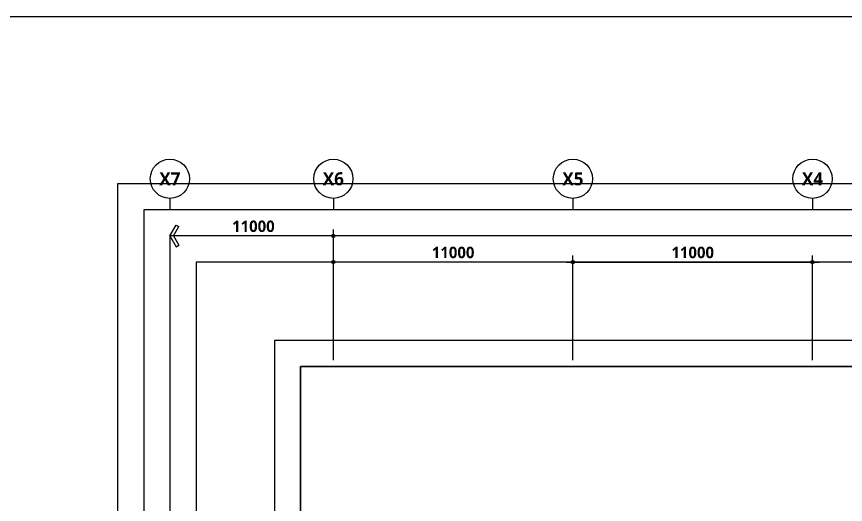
# Model space of a CAD drawing. Header units: millimetres. Extents: x 0 to 190005487, y 0 to 455456909.
# Drawn here: x 127974 to 166031, y 333990 to 356400 of the extents above; entities that cross this region are included whole.
import ezdxf
from ezdxf.enums import TextEntityAlignment as Align

# ---------------------------------------------------------------- set-up
doc = ezdxf.new("R2010")
doc.units = ezdxf.units.MM
doc.header["$LTSCALE"] = 150
doc.header["$MEASUREMENT"] = 0
doc.header["$PDSIZE"] = -10
doc.layers.get('0').update_dxf_attribs({"linetype": 'CONTINUOUS'})
doc.layers.get('Defpoints').update_dxf_attribs({"color": 153, "linetype": 'CONTINUOUS'})
for name, color, linetype in [('A-ANNO-TEXT1', 7, 'CONTINUOUS'), ('A-ST-AXIS-BUB', 7, 'CONTINUOUS'), ('A-ST-AXIS-DIM', 7, 'CONTINUOUS')]:
    doc.layers.add(name, color=color, linetype=linetype)
doc.layers.add('Defpoint', color=161, linetype='CONTINUOUS', plot=False)
doc.styles.add('SH_대대리576', font='NanumGothicBold.ttf')
doc.dimstyles.new('사본 SHP 600', dxfattribs={"dimscale": 150, "dimtxt": 3.5, "dimasz": 1, "dimexe": 2, "dimexo": 2, "dimgap": 1, "dimtad": 1, "dimdec": 0, "dimzin": 0, "dimdsep": 46, "dimtxsty": 'SH_대대리576', "dimblk": 'DIMDOT', "dimcen": 0.09, "dimclrt": 3, "dimadec": 0, "dimazin": 1, "dimtfac": 1, "dimtdec": 0, "dimtix": 1, "dimtmove": 2, "dimatfit": 0, "dimldrblk": 'DIMDOT', "dimfxl": 1, "dimtfillclr": 3, "dimtolj": 1, "dimtzin": 0, "dimarcsym": 0})

# ---------------------------------------------------------------- blocks, each defined once
blk = doc.blocks.new('DIMDOT')
at = {"color": 0}
blk.add_line((-2, 0), (2, 0), dxfattribs=at)
for radius in [0.5, 0.25]:
    blk.add_circle((0, 0), radius, dxfattribs=at)
blk = doc.blocks.new('*D4633')
at = {"layer": 'A-ST-AXIS-DIM', "color": 0, "lineweight": -2}
for p, q in [((164518, 340624), (164518, 345424)), ((175518, 340624), (175518, 345424)), ((175368, 345124), (164668, 345124))]:
    blk.add_line(p, q, dxfattribs=at)
at = {"layer": 'Defpoints', "color": 0}
for p in [(164518, 345124), (164518, 340324), (175518, 340324)]:
    blk.add_point(p, dxfattribs=at)
at = {"layer": 'A-ST-AXIS-DIM', "color": 0, "linetype": 'ByBlock', "lineweight": -2, "xscale": 150, "yscale": 150, "zscale": 150, "rotation": 180}
blk.add_blockref('DIMDOT', (164518, 345124), dxfattribs=at)
at = {"layer": 'A-ST-AXIS-DIM', "color": 0, "linetype": 'ByBlock', "lineweight": -2, "xscale": 150, "yscale": 150, "zscale": 150}
blk.add_blockref('DIMDOT', (175518, 345124), dxfattribs=at)
at = {"layer": 'A-ST-AXIS-DIM', "color": 3, "insert": (170018, 345561), "char_height": 525, "attachment_point": 5, "style": 'SH_대대리576'}
blk.add_mtext('\\A1;11000', dxfattribs=at)
blk = doc.blocks.new('*D4634')
at = {"layer": 'A-ST-AXIS-DIM', "color": 0, "lineweight": -2}
for p, q in [((153518, 340624), (153518, 345424)), ((164518, 340624), (164518, 345424)), ((153668, 345124), (164368, 345124))]:
    blk.add_line(p, q, dxfattribs=at)
at = {"layer": 'Defpoints', "color": 0}
for p in [(164518, 345124), (153518, 340324), (164518, 340324)]:
    blk.add_point(p, dxfattribs=at)
at = {"layer": 'A-ST-AXIS-DIM', "color": 0, "linetype": 'ByBlock', "lineweight": -2, "xscale": 150, "yscale": 150, "zscale": 150, "rotation": 180}
blk.add_blockref('DIMDOT', (153518, 345124), dxfattribs=at)
at = {"layer": 'A-ST-AXIS-DIM', "color": 0, "linetype": 'ByBlock', "lineweight": -2, "xscale": 150, "yscale": 150, "zscale": 150}
blk.add_blockref('DIMDOT', (164518, 345124), dxfattribs=at)
at = {"layer": 'A-ST-AXIS-DIM', "color": 3, "insert": (159018, 345561), "char_height": 525, "attachment_point": 5, "style": 'SH_대대리576'}
blk.add_mtext('\\A1;11000', dxfattribs=at)
blk = doc.blocks.new('*D4635')
at = {"layer": 'A-ST-AXIS-DIM', "color": 0, "lineweight": -2}
for p, q in [((142518, 340624), (142518, 345424)), ((153518, 340624), (153518, 345424)), ((153368, 345124), (142668, 345124))]:
    blk.add_line(p, q, dxfattribs=at)
at = {"layer": 'Defpoints', "color": 0}
for p in [(142518, 345124), (142518, 340324), (153518, 340324)]:
    blk.add_point(p, dxfattribs=at)
at = {"layer": 'A-ST-AXIS-DIM', "color": 0, "linetype": 'ByBlock', "lineweight": -2, "xscale": 150, "yscale": 150, "zscale": 150, "rotation": 180}
blk.add_blockref('DIMDOT', (142518, 345124), dxfattribs=at)
at = {"layer": 'A-ST-AXIS-DIM', "color": 0, "linetype": 'ByBlock', "lineweight": -2, "xscale": 150, "yscale": 150, "zscale": 150}
blk.add_blockref('DIMDOT', (153518, 345124), dxfattribs=at)
at = {"layer": 'A-ST-AXIS-DIM', "color": 3, "insert": (148018, 345561), "char_height": 525, "attachment_point": 5, "style": 'SH_대대리576'}
blk.add_mtext('\\A1;11000', dxfattribs=at)
blk = doc.blocks.new('*D4636')
at = {"layer": 'A-ST-AXIS-DIM', "color": 0, "lineweight": -2}
for p, q in [((142518, 340624), (142518, 346624)), ((212968, 346324), (142668, 346324)), ((213118, 340624), (213118, 346624))]:
    blk.add_line(p, q, dxfattribs=at)
at = {"layer": 'Defpoints', "color": 0}
for p in [(142518, 346324), (142518, 340324), (213118, 340324)]:
    blk.add_point(p, dxfattribs=at)
at = {"layer": 'A-ST-AXIS-DIM', "color": 0, "linetype": 'ByBlock', "lineweight": -2, "xscale": 150, "yscale": 150, "zscale": 150, "rotation": 180}
blk.add_blockref('DIMDOT', (142518, 346324), dxfattribs=at)
at = {"layer": 'A-ST-AXIS-DIM', "color": 0, "linetype": 'ByBlock', "lineweight": -2, "xscale": 150, "yscale": 150, "zscale": 150}
blk.add_blockref('DIMDOT', (213118, 346324), dxfattribs=at)
at = {"layer": 'A-ST-AXIS-DIM', "color": 3, "insert": (177818, 346763), "char_height": 525, "attachment_point": 5, "style": 'SH_대대리576'}
blk.add_mtext('\\A1;70600', dxfattribs=at)
blk = doc.blocks.new('A-ST-AXIS-BUB-1')
at = {"layer": 'A-ST-AXIS-BUB'}
blk.add_line((0, 350), (0, 0), dxfattribs=at)
blk.add_circle((0, 950), 600, dxfattribs=at)
blk = doc.blocks.new('arrow1')
at = {"color": 0}
for p, q in [((0, 0), (0.286, 0.501)), ((0.165, 0), (0.41, 0.429)), ((0.286, 0.501), (0.41, 0.43)), ((0, 0), (0.286, -0.501)), ((0.165, 0), (0.41, -0.429)), ((0.286, -0.501), (0.41, -0.43))]:
    blk.add_line(p, q, dxfattribs=at)

msp = doc.modelspace()

# ---------------------------------------------------------------- linework, layer by layer
msp.add_line((142518.3, 346323.6), (135177, 346323.6))
msp.add_line((142518.3, 346323.6), (135177, 346323.6))
msp.add_lwpolyline([(141012.4, 340323.6), (225887.6, 340323.6), (225887.6, 283376.4), (141012.4, 283376.4)], close=True)
at = {"layer": 'Defpoint'}
for points in [[(126000, 356400), (252000, 356400), (252000, 267300), (126000, 267300)], [(132612.4, 274976.4), (234287.6, 274976.4), (234287.6, 348723.6), (132612.4, 348723.6)], [(133812.4, 276176.4), (233087.6, 276176.4), (233087.6, 347523.6), (133812.4, 347523.6)], [(135012.4, 277376.4), (231887.6, 277376.4), (231887.6, 346323.6), (135012.4, 346323.6)], [(136212.4, 278576.4), (230687.6, 278576.4), (230687.6, 345123.6), (136212.4, 345123.6)], [(139812.4, 282176.4), (227087.6, 282176.4), (227087.6, 341523.6), (139812.4, 341523.6)], [(141012.4, 283376.4), (225887.6, 283376.4), (225887.6, 340323.6), (141012.4, 340323.6)]]:
    msp.add_lwpolyline(points, close=True, dxfattribs=at)

# ---------------------------------------------------------------- block references
at = {"layer": 'A-ST-AXIS-BUB', "xscale": 1.5, "yscale": 1.5, "zscale": 1.5}
for p in [(135012.4, 347523.6), (142518.3, 347523.6), (153518.3, 347523.6), (164518.3, 347523.6)]:
    msp.add_blockref('A-ST-AXIS-BUB-1', p, dxfattribs=at)
at = {"layer": 'A-ST-AXIS-DIM', "xscale": -1000, "yscale": 1000, "zscale": 1000, "rotation": 179.9999999999874}
msp.add_blockref('arrow1', (135012.4, 346323.6), dxfattribs=at)
at = {"layer": 'A-ST-AXIS-DIM', "xscale": 1000, "yscale": 1000, "zscale": 1000}
msp.add_blockref('arrow1', (135012.4, 346323.6), dxfattribs=at)

# ---------------------------------------------------------------- texts
at = {"layer": 'A-ANNO-TEXT1', "style": 'SH_대대리576'}
for s, p in [('X7', (135012.4, 348948.6)), ('X6', (142518.3, 348948.6)), ('X5', (153518.3, 348948.6)), ('X4', (164518.3, 348948.6))]:
    msp.add_text(s, height=600, dxfattribs=at).set_placement(p, align=Align.MIDDLE_CENTER)
at = {"layer": 'A-ST-AXIS-DIM', "color": 3, "insert": (138847.7, 346763.3), "char_height": 525, "attachment_point": 5, "style": 'SH_대대리576'}
msp.add_mtext('\\A1;11000', dxfattribs=at)

# ---------------------------------------------------------------- dimensions: what is measured, and where the dimension line sits
at = {"layer": 'A-ST-AXIS-DIM'}
dim = msp.add_linear_dim(base=(142518.3, 346323.6), p1=(213118.3, 340323.6), p2=(142518.3, 340323.6), dimstyle='사본 SHP 600', override={"dimtxsty": 'SH_대대리576', "dimldrblk": 'DIMDOT'}, dxfattribs=at)
dim.commit()
dim.dimension.update_dxf_attribs({"geometry": '*D4636', "text_midpoint": (177818.3, 346763.3)})
for base, p1, p2, angle, picture, middle in [((142518.3, 345123.6), (153518.3, 340323.6), (142518.3, 340323.6), 0, '*D4635', (148018.3, 345561.5)), ((164518.3, 345123.6), (153518.3, 340323.6), (164518.3, 340323.6), 180, '*D4634', (159018.3, 345561.5)), ((164518.3, 345123.6), (175518.3, 340323.6), (164518.3, 340323.6), 0, '*D4633', (170018.3, 345561.5))]:
    dim = msp.add_linear_dim(base=base, p1=p1, p2=p2, angle=angle, dimstyle='사본 SHP 600', override={"dimtxsty": 'SH_대대리576', "dimldrblk": 'DIMDOT'}, dxfattribs=at)
    dim.commit()
    dim.dimension.update_dxf_attribs({"geometry": picture, "text_midpoint": middle})

doc.saveas('drawing.dxf')
